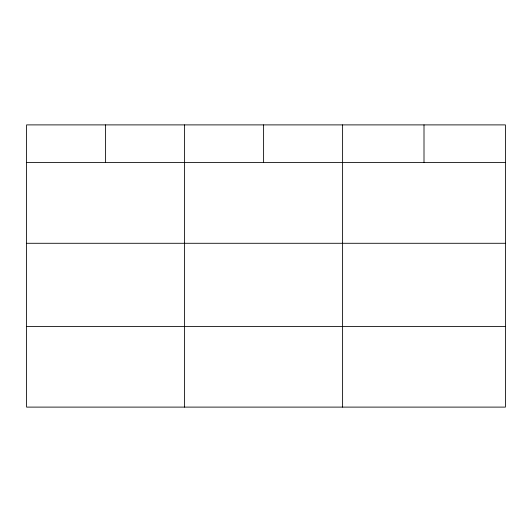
<?xml version="1.0" encoding="UTF-8"?>
<svg xmlns="http://www.w3.org/2000/svg" width="532" height="532" viewBox="0 0 532 532"><rect width="100%" height="100%" fill="white"/><g stroke="black" fill="none" stroke-linecap="round" stroke-linejoin="round"><path stroke-width="0.8" d="M505.4 243.284L505.4 124.894L26.6 124.894L26.6 407.106L505.4 407.106L505.4 243.284L26.6 243.284M26.6 162.599L505.4 162.599M26.6 326.415L505.4 326.415M424.004 124.894L424.004 162.599M342.608 124.894L342.608 407.106M263.606 124.894L263.606 162.599M184.604 124.894L184.604 407.106M105.602 124.894L105.602 162.599"/></g></svg>
